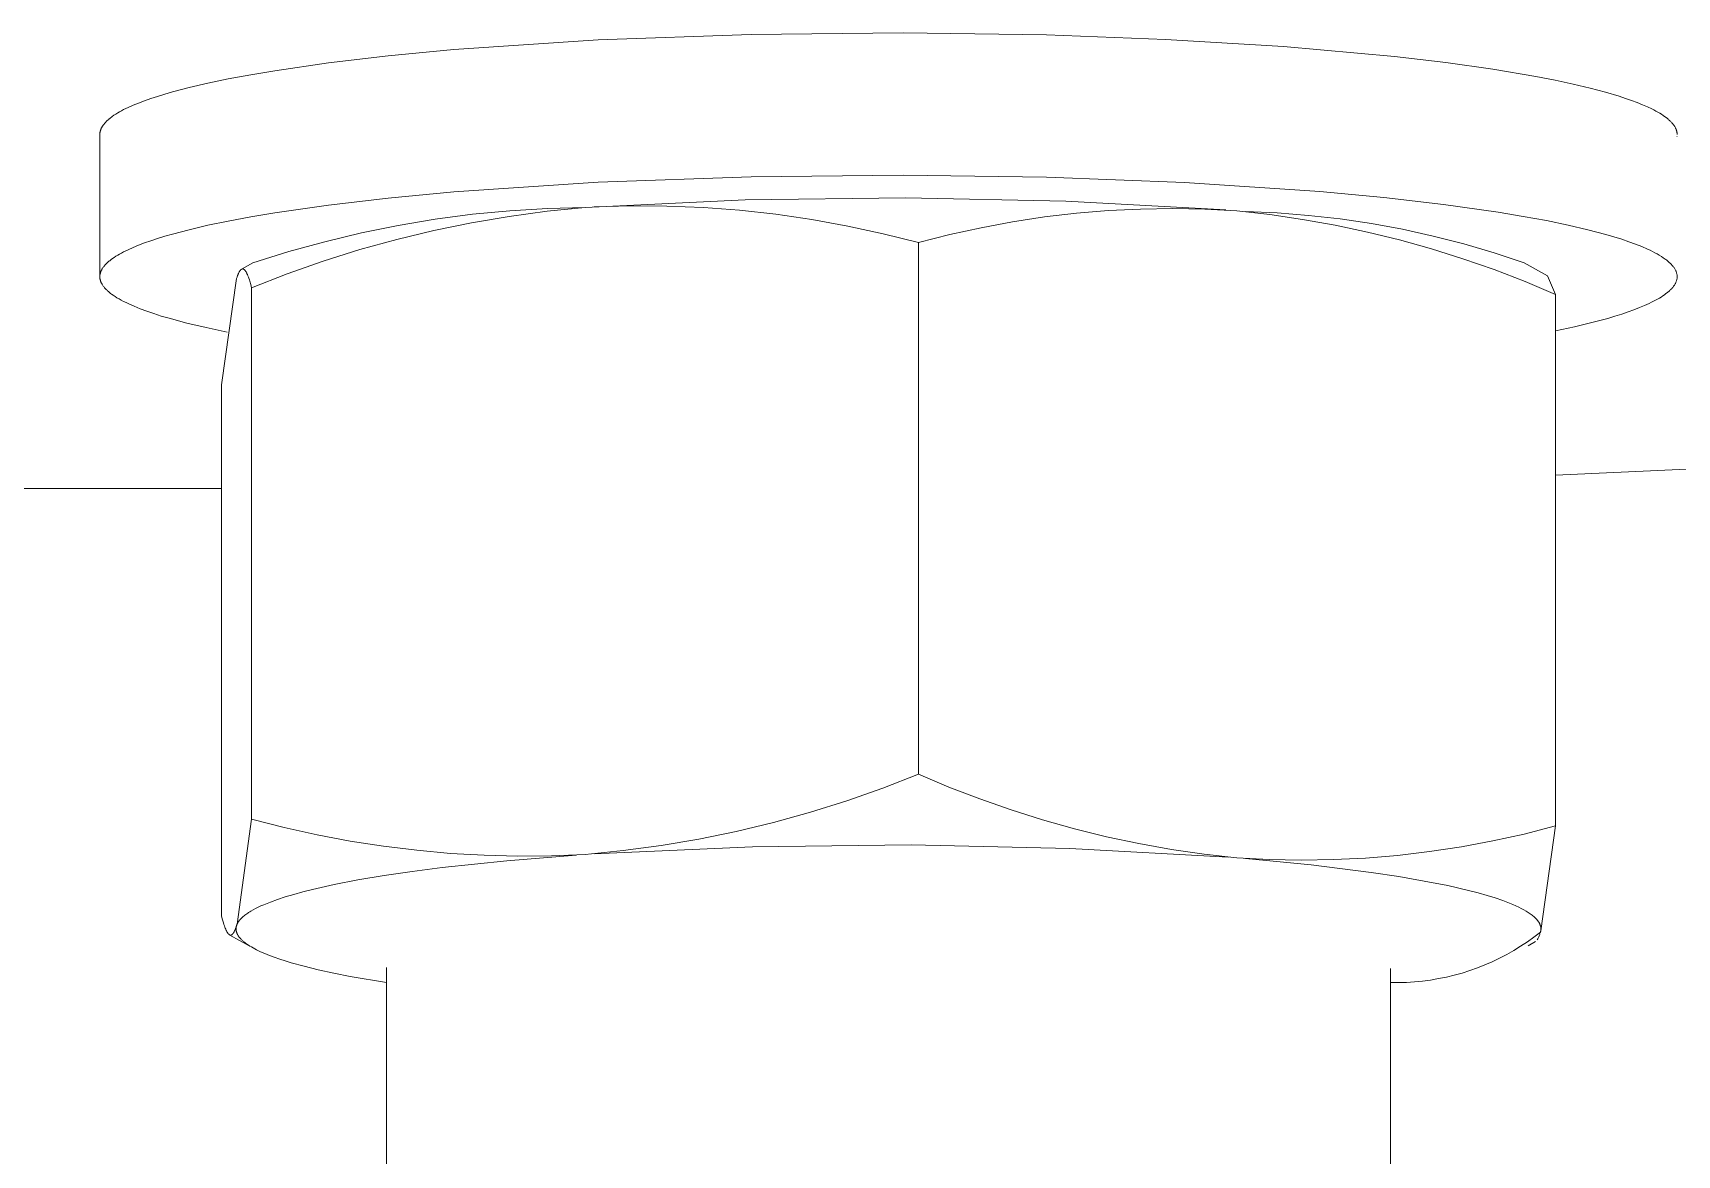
# Model space of a CAD drawing. Header units: millimetres. Extents: x -779 to 3049, y 55 to 2500.
# Drawn here: x -85.52 to -71.76, y 1987.08 to 1996.47 of the extents above; entities that cross this region are included whole.
import ezdxf

# ---------------------------------------------------------------- set-up
doc = ezdxf.new("R2010")
doc.units = ezdxf.units.MM
doc.layers.add('ZANO_R', color=7, linetype='Continuous', lineweight=0)

msp = doc.modelspace()

# ---------------------------------------------------------------- linework, layer by layer
at = {"layer": 'ZANO_R'}
for p, q in [((-81.995, 1996.332), (-80.789, 1996.413)), ((-80.789, 1996.413), (-79.508, 1996.459)), ((-79.508, 1996.459), (-78.234, 1996.472)), ((-78.234, 1996.472), (-77.035, 1996.455)), ((-77.035, 1996.455), (-76.04, 1996.418)), ((-76.04, 1996.418), (-75.053, 1996.358)), ((-83.046, 1996.221), (-82.544, 1996.279)), ((-82.544, 1996.279), (-81.995, 1996.332)), ((-75.053, 1996.358), (-74.123, 1996.274)), ((-74.123, 1996.274), (-73.694, 1996.224)), ((-83.883, 1996.087), (-83.696, 1996.122)), ((-83.696, 1996.122), (-83.494, 1996.156)), ((-83.494, 1996.156), (-83.046, 1996.221)), ((-73.694, 1996.224), (-73.299, 1996.168)), ((-73.299, 1996.168), (-72.941, 1996.108)), ((-72.941, 1996.108), (-72.778, 1996.076)), ((-84.415, 1995.96), (-84.351, 1995.978)), ((-84.351, 1995.978), (-84.211, 1996.015)), ((-84.211, 1996.015), (-84.055, 1996.052)), ((-84.055, 1996.052), (-83.883, 1996.087)), ((-72.778, 1996.076), (-72.627, 1996.044)), ((-72.627, 1996.044), (-72.487, 1996.01)), ((-72.487, 1996.01), (-72.358, 1995.976)), ((-72.358, 1995.976), (-72.242, 1995.942)), ((-84.776, 1995.82), (-84.759, 1995.83)), ((-84.759, 1995.83), (-84.74, 1995.839)), ((-84.74, 1995.839), (-84.721, 1995.848)), ((-84.721, 1995.848), (-84.679, 1995.867)), ((-84.679, 1995.867), (-84.634, 1995.885)), ((-84.634, 1995.885), (-84.585, 1995.904)), ((-84.585, 1995.904), (-84.532, 1995.923)), ((-84.532, 1995.923), (-84.476, 1995.941)), ((-84.476, 1995.941), (-84.415, 1995.96)), ((-72.242, 1995.942), (-72.189, 1995.924)), ((-72.189, 1995.924), (-72.139, 1995.907)), ((-72.139, 1995.907), (-72.092, 1995.889)), ((-72.092, 1995.889), (-72.048, 1995.871)), ((-72.048, 1995.871), (-72.007, 1995.854)), ((-72.007, 1995.854), (-71.97, 1995.836)), ((-71.97, 1995.836), (-71.952, 1995.827)), ((-71.952, 1995.827), (-71.935, 1995.818)), ((-84.94, 1995.685), (-84.938, 1995.688)), ((-84.938, 1995.688), (-84.937, 1995.691)), ((-84.937, 1995.691), (-84.935, 1995.693)), ((-84.935, 1995.693), (-84.931, 1995.699)), ((-84.931, 1995.699), (-84.927, 1995.704)), ((-84.927, 1995.704), (-84.923, 1995.709)), ((-84.923, 1995.709), (-84.919, 1995.715)), ((-84.919, 1995.715), (-84.914, 1995.72)), ((-84.914, 1995.72), (-84.909, 1995.725)), ((-84.909, 1995.725), (-84.904, 1995.731)), ((-84.904, 1995.731), (-84.899, 1995.736)), ((-84.899, 1995.736), (-84.893, 1995.741)), ((-84.893, 1995.741), (-84.887, 1995.746)), ((-84.887, 1995.746), (-84.881, 1995.752)), ((-84.881, 1995.752), (-84.875, 1995.757)), ((-84.875, 1995.757), (-84.868, 1995.762)), ((-84.868, 1995.762), (-84.862, 1995.767)), ((-84.862, 1995.767), (-84.855, 1995.772)), ((-84.855, 1995.772), (-84.84, 1995.783)), ((-84.84, 1995.783), (-84.824, 1995.793)), ((-84.824, 1995.793), (-84.809, 1995.802)), ((-84.809, 1995.802), (-84.793, 1995.811)), ((-84.793, 1995.811), (-84.776, 1995.82)), ((-71.935, 1995.818), (-71.919, 1995.809)), ((-71.919, 1995.809), (-71.904, 1995.8)), ((-71.904, 1995.8), (-71.889, 1995.791)), ((-71.889, 1995.791), (-71.876, 1995.782)), ((-71.876, 1995.782), (-71.863, 1995.773)), ((-71.863, 1995.773), (-71.851, 1995.764)), ((-71.851, 1995.764), (-71.839, 1995.755)), ((-71.839, 1995.755), (-71.834, 1995.751)), ((-71.834, 1995.751), (-71.829, 1995.746)), ((-71.829, 1995.746), (-71.824, 1995.742)), ((-71.824, 1995.742), (-71.819, 1995.737)), ((-71.819, 1995.737), (-71.814, 1995.733)), ((-71.814, 1995.733), (-71.81, 1995.728)), ((-71.81, 1995.728), (-71.805, 1995.724)), ((-71.805, 1995.724), (-71.801, 1995.719)), ((-71.801, 1995.719), (-71.797, 1995.715)), ((-71.797, 1995.715), (-71.794, 1995.71)), ((-71.794, 1995.71), (-71.79, 1995.706)), ((-71.79, 1995.706), (-71.787, 1995.702)), ((-71.787, 1995.702), (-71.784, 1995.697)), ((-71.784, 1995.697), (-71.781, 1995.693)), ((-71.781, 1995.693), (-71.778, 1995.688)), ((-71.778, 1995.688), (-71.775, 1995.684)), ((-84.958, 1995.633), (-84.957, 1995.636)), ((-84.958, 1995.631), (-84.958, 1995.633)), ((-84.958, 1995.628), (-84.958, 1995.631)), ((-84.958, 1995.625), (-84.958, 1995.628)), ((-84.958, 1995.622), (-84.958, 1995.625)), ((-84.958, 1994.448), (-84.958, 1995.622)), ((-84.957, 1995.639), (-84.956, 1995.642)), ((-84.957, 1995.636), (-84.957, 1995.639)), ((-84.956, 1995.644), (-84.955, 1995.647)), ((-84.956, 1995.642), (-84.956, 1995.644)), ((-84.955, 1995.65), (-84.954, 1995.653)), ((-84.955, 1995.647), (-84.955, 1995.65)), ((-84.954, 1995.653), (-84.953, 1995.655)), ((-84.953, 1995.655), (-84.952, 1995.658)), ((-84.952, 1995.658), (-84.951, 1995.661)), ((-84.951, 1995.661), (-84.95, 1995.664)), ((-84.95, 1995.664), (-84.949, 1995.666)), ((-84.949, 1995.666), (-84.948, 1995.669)), ((-84.948, 1995.669), (-84.947, 1995.672)), ((-84.947, 1995.672), (-84.946, 1995.674)), ((-84.946, 1995.674), (-84.944, 1995.677)), ((-84.944, 1995.677), (-84.943, 1995.68)), ((-84.943, 1995.68), (-84.942, 1995.683)), ((-84.942, 1995.683), (-84.94, 1995.685)), ((-71.775, 1995.684), (-71.773, 1995.679)), ((-71.773, 1995.679), (-71.771, 1995.675)), ((-71.771, 1995.675), (-71.769, 1995.671)), ((-71.769, 1995.671), (-71.767, 1995.666)), ((-71.767, 1995.666), (-71.765, 1995.662)), ((-71.765, 1995.662), (-71.764, 1995.657)), ((-71.764, 1995.657), (-71.762, 1995.653)), ((-71.762, 1995.653), (-71.761, 1995.649)), ((-71.761, 1995.649), (-71.76, 1995.644)), ((-71.76, 1995.644), (-71.76, 1995.64)), ((-71.76, 1995.64), (-71.759, 1995.635)), ((-71.759, 1995.606), (-71.76, 1995.605)), ((-71.759, 1995.635), (-71.758, 1995.631)), ((-71.758, 1995.631), (-71.758, 1995.627)), ((-71.758, 1995.627), (-71.758, 1995.622)), ((-79.508, 1995.269), (-78.234, 1995.282)), ((-78.234, 1995.282), (-77.035, 1995.265)), ((-82.544, 1995.089), (-81.995, 1995.142)), ((-81.995, 1995.142), (-80.789, 1995.223)), ((-80.789, 1995.223), (-79.508, 1995.269)), ((-77.035, 1995.265), (-75.881, 1995.22)), ((-75.881, 1995.22), (-74.748, 1995.144)), ((-74.748, 1995.144), (-74.213, 1995.094)), ((-83.494, 1994.966), (-83.046, 1995.031)), ((-83.046, 1995.031), (-82.544, 1995.089)), ((-81.212, 1995.003), (-81.526, 1994.984)), ((-81.216, 1994.98), (-80.897, 1995.011)), ((-80.897, 1995.011), (-81.212, 1995.003)), ((-79.557, 1995.074), (-80.897, 1995.011)), ((-80.821, 1995.016), (-80.517, 1995.025)), ((-80.517, 1995.025), (-80.212, 1995.023)), ((-80.212, 1995.023), (-79.907, 1995.011)), ((-79.907, 1995.011), (-79.604, 1994.988)), ((-78.216, 1995.092), (-79.557, 1995.074)), ((-76.875, 1995.064), (-78.216, 1995.092)), ((-75.535, 1994.991), (-76.875, 1995.064)), ((-76.517, 1994.985), (-76.248, 1994.998)), ((-76.248, 1994.998), (-75.979, 1995.002)), ((-75.979, 1995.002), (-75.71, 1994.997)), ((-75.71, 1994.997), (-75.442, 1994.983)), ((-74.213, 1995.094), (-73.713, 1995.036)), ((-73.713, 1995.036), (-73.256, 1994.971)), ((-84.211, 1994.825), (-84.055, 1994.862)), ((-84.055, 1994.862), (-83.883, 1994.897)), ((-83.883, 1994.897), (-83.696, 1994.932)), ((-83.696, 1994.932), (-83.494, 1994.966)), ((-82.461, 1994.861), (-82.769, 1994.799)), ((-82.151, 1994.913), (-82.461, 1994.861)), ((-82.163, 1994.819), (-81.849, 1994.883)), ((-81.839, 1994.954), (-82.151, 1994.913)), ((-81.849, 1994.883), (-81.533, 1994.937)), ((-81.526, 1994.984), (-81.839, 1994.954)), ((-81.533, 1994.937), (-81.216, 1994.98)), ((-79.604, 1994.988), (-79.301, 1994.954)), ((-79.301, 1994.954), (-78.999, 1994.911)), ((-78.999, 1994.911), (-78.699, 1994.856)), ((-77.583, 1994.842), (-77.319, 1994.891)), ((-77.319, 1994.891), (-77.053, 1994.932)), ((-77.053, 1994.932), (-76.785, 1994.963)), ((-76.785, 1994.963), (-76.517, 1994.985)), ((-75.442, 1994.983), (-75.167, 1994.952)), ((-75.105, 1994.966), (-75.37, 1994.977)), ((-75.167, 1994.952), (-74.893, 1994.912)), ((-74.842, 1994.945), (-75.105, 1994.966)), ((-74.893, 1994.912), (-74.62, 1994.863)), ((-74.579, 1994.916), (-74.842, 1994.945)), ((-74.62, 1994.863), (-74.35, 1994.806)), ((-74.317, 1994.877), (-74.579, 1994.916)), ((-74.057, 1994.829), (-74.317, 1994.877)), ((-73.256, 1994.971), (-73.046, 1994.937)), ((-73.046, 1994.937), (-72.851, 1994.901)), ((-72.851, 1994.901), (-72.67, 1994.863)), ((-72.67, 1994.863), (-72.504, 1994.825)), ((-84.585, 1994.714), (-84.532, 1994.733)), ((-84.532, 1994.733), (-84.476, 1994.751)), ((-84.476, 1994.751), (-84.415, 1994.77)), ((-84.415, 1994.77), (-84.351, 1994.788)), ((-84.351, 1994.788), (-84.211, 1994.825)), ((-83.075, 1994.725), (-83.378, 1994.642)), ((-82.769, 1994.799), (-83.075, 1994.725)), ((-82.782, 1994.659), (-82.474, 1994.744)), ((-82.474, 1994.744), (-82.163, 1994.819)), ((-78.699, 1994.856), (-78.402, 1994.792)), ((-78.402, 1994.792), (-78.106, 1994.717)), ((-78.106, 1994.717), (-77.846, 1994.784)), ((-77.846, 1994.784), (-77.583, 1994.842)), ((-74.35, 1994.806), (-74.081, 1994.74)), ((-74.081, 1994.74), (-73.815, 1994.665)), ((-73.799, 1994.772), (-74.057, 1994.829)), ((-73.543, 1994.706), (-73.799, 1994.772)), ((-72.504, 1994.825), (-72.355, 1994.786)), ((-72.355, 1994.786), (-72.287, 1994.766)), ((-72.287, 1994.766), (-72.222, 1994.745)), ((-72.222, 1994.745), (-72.162, 1994.725)), ((-72.162, 1994.725), (-72.106, 1994.705)), ((-84.852, 1994.584), (-84.838, 1994.594)), ((-84.838, 1994.594), (-84.824, 1994.603)), ((-84.824, 1994.603), (-84.809, 1994.612)), ((-84.809, 1994.612), (-84.793, 1994.621)), ((-84.793, 1994.621), (-84.776, 1994.63)), ((-84.776, 1994.63), (-84.759, 1994.64)), ((-84.759, 1994.64), (-84.74, 1994.649)), ((-84.74, 1994.649), (-84.721, 1994.658)), ((-84.721, 1994.658), (-84.679, 1994.677)), ((-84.679, 1994.677), (-84.634, 1994.695)), ((-84.634, 1994.695), (-84.585, 1994.714)), ((-83.378, 1994.642), (-83.678, 1994.547)), ((-83.088, 1994.562), (-82.782, 1994.659)), ((-78.106, 1994.717), (-78.106, 1990.269)), ((-73.815, 1994.665), (-73.551, 1994.582)), ((-73.289, 1994.631), (-73.543, 1994.706)), ((-73.038, 1994.547), (-73.289, 1994.631)), ((-72.106, 1994.705), (-72.054, 1994.684)), ((-72.054, 1994.684), (-72.007, 1994.663)), ((-72.007, 1994.663), (-71.985, 1994.653)), ((-71.985, 1994.653), (-71.964, 1994.643)), ((-71.964, 1994.643), (-71.944, 1994.632)), ((-71.944, 1994.632), (-71.925, 1994.622)), ((-71.925, 1994.622), (-71.907, 1994.612)), ((-71.907, 1994.612), (-71.89, 1994.601)), ((-71.89, 1994.601), (-71.874, 1994.591)), ((-71.874, 1994.591), (-71.859, 1994.58)), ((-84.957, 1994.45), (-84.956, 1994.452)), ((-84.957, 1994.447), (-84.957, 1994.45)), ((-84.957, 1994.445), (-84.957, 1994.447)), ((-84.956, 1994.455), (-84.955, 1994.457)), ((-84.956, 1994.452), (-84.956, 1994.455)), ((-84.955, 1994.46), (-84.954, 1994.462)), ((-84.955, 1994.457), (-84.955, 1994.46)), ((-84.954, 1994.462), (-84.953, 1994.465)), ((-84.953, 1994.467), (-84.952, 1994.469)), ((-84.953, 1994.465), (-84.953, 1994.467)), ((-84.952, 1994.469), (-84.951, 1994.472)), ((-84.951, 1994.472), (-84.95, 1994.474)), ((-84.95, 1994.474), (-84.949, 1994.477)), ((-84.949, 1994.477), (-84.948, 1994.479)), ((-84.948, 1994.479), (-84.947, 1994.482)), ((-84.947, 1994.482), (-84.946, 1994.484)), ((-84.946, 1994.484), (-84.945, 1994.487)), ((-84.945, 1994.487), (-84.943, 1994.489)), ((-84.943, 1994.489), (-84.941, 1994.494)), ((-84.941, 1994.494), (-84.938, 1994.499)), ((-84.938, 1994.499), (-84.935, 1994.504)), ((-84.935, 1994.504), (-84.932, 1994.509)), ((-84.932, 1994.509), (-84.928, 1994.513)), ((-84.928, 1994.513), (-84.924, 1994.518)), ((-84.924, 1994.518), (-84.92, 1994.523)), ((-84.92, 1994.523), (-84.916, 1994.528)), ((-84.916, 1994.528), (-84.912, 1994.533)), ((-84.912, 1994.533), (-84.908, 1994.537)), ((-84.908, 1994.537), (-84.903, 1994.542)), ((-84.903, 1994.542), (-84.898, 1994.547)), ((-84.898, 1994.547), (-84.893, 1994.552)), ((-84.893, 1994.552), (-84.888, 1994.556)), ((-84.888, 1994.556), (-84.882, 1994.561)), ((-84.882, 1994.561), (-84.876, 1994.566)), ((-84.876, 1994.566), (-84.864, 1994.575)), ((-84.864, 1994.575), (-84.852, 1994.584)), ((-83.806, 1994.441), (-83.802, 1994.451)), ((-83.802, 1994.451), (-83.8, 1994.456)), ((-83.8, 1994.456), (-83.798, 1994.46)), ((-83.798, 1994.46), (-83.796, 1994.464)), ((-83.796, 1994.464), (-83.794, 1994.468)), ((-83.794, 1994.468), (-83.792, 1994.472)), ((-83.792, 1994.472), (-83.79, 1994.475)), ((-83.79, 1994.475), (-83.789, 1994.477)), ((-83.789, 1994.477), (-83.788, 1994.479)), ((-83.788, 1994.479), (-83.787, 1994.48)), ((-83.787, 1994.48), (-83.786, 1994.482)), ((-83.786, 1994.482), (-83.785, 1994.483)), ((-83.785, 1994.483), (-83.784, 1994.484)), ((-83.784, 1994.484), (-83.783, 1994.485)), ((-83.783, 1994.485), (-83.782, 1994.487)), ((-83.782, 1994.487), (-83.781, 1994.488)), ((-83.781, 1994.488), (-83.78, 1994.489)), ((-83.78, 1994.489), (-83.779, 1994.49)), ((-83.779, 1994.49), (-83.778, 1994.491)), ((-83.778, 1994.491), (-83.777, 1994.491)), ((-83.777, 1994.491), (-83.776, 1994.492)), ((-83.777, 1994.491), (-83.777, 1994.491)), ((-83.776, 1994.492), (-83.775, 1994.493)), ((-83.776, 1994.492), (-83.776, 1994.492)), ((-83.775, 1994.493), (-83.775, 1994.493)), ((-83.775, 1994.493), (-83.774, 1994.493)), ((-83.774, 1994.493), (-83.774, 1994.494)), ((-83.774, 1994.494), (-83.773, 1994.494)), ((-83.773, 1994.494), (-83.772, 1994.495)), ((-83.773, 1994.494), (-83.773, 1994.494)), ((-83.772, 1994.495), (-83.772, 1994.495)), ((-83.772, 1994.495), (-83.771, 1994.495)), ((-83.771, 1994.495), (-83.771, 1994.495)), ((-83.771, 1994.495), (-83.77, 1994.495)), ((-83.77, 1994.495), (-83.77, 1994.496)), ((-83.77, 1994.496), (-83.769, 1994.496)), ((-83.769, 1994.496), (-83.769, 1994.496)), ((-83.769, 1994.496), (-83.768, 1994.496)), ((-83.768, 1994.496), (-83.768, 1994.496)), ((-83.768, 1994.496), (-83.767, 1994.496)), ((-83.767, 1994.496), (-83.767, 1994.497)), ((-83.767, 1994.497), (-83.766, 1994.497)), ((-83.766, 1994.498), (-83.678, 1994.547)), ((-83.766, 1994.497), (-83.766, 1994.497)), ((-83.766, 1994.497), (-83.765, 1994.497)), ((-83.765, 1994.497), (-83.765, 1994.497)), ((-83.765, 1994.497), (-83.764, 1994.497)), ((-83.764, 1994.497), (-83.764, 1994.497)), ((-83.764, 1994.497), (-83.763, 1994.497)), ((-83.763, 1994.497), (-83.763, 1994.497)), ((-83.763, 1994.497), (-83.762, 1994.497)), ((-83.762, 1994.497), (-83.762, 1994.497)), ((-83.762, 1994.497), (-83.761, 1994.497)), ((-83.761, 1994.497), (-83.761, 1994.497)), ((-83.761, 1994.497), (-83.76, 1994.497)), ((-83.76, 1994.497), (-83.76, 1994.497)), ((-83.76, 1994.497), (-83.759, 1994.496)), ((-83.759, 1994.496), (-83.759, 1994.496)), ((-83.759, 1994.496), (-83.758, 1994.496)), ((-83.758, 1994.496), (-83.758, 1994.496)), ((-83.758, 1994.496), (-83.758, 1994.496)), ((-83.758, 1994.496), (-83.757, 1994.496)), ((-83.757, 1994.496), (-83.757, 1994.495)), ((-83.757, 1994.495), (-83.756, 1994.495)), ((-83.756, 1994.495), (-83.756, 1994.495)), ((-83.756, 1994.495), (-83.755, 1994.495)), ((-83.755, 1994.495), (-83.755, 1994.495)), ((-83.755, 1994.495), (-83.754, 1994.494)), ((-83.754, 1994.494), (-83.754, 1994.494)), ((-83.754, 1994.494), (-83.753, 1994.494)), ((-83.753, 1994.494), (-83.753, 1994.493)), ((-83.753, 1994.493), (-83.752, 1994.493)), ((-83.752, 1994.493), (-83.752, 1994.493)), ((-83.752, 1994.493), (-83.751, 1994.492)), ((-83.751, 1994.492), (-83.751, 1994.492)), ((-83.751, 1994.492), (-83.75, 1994.492)), ((-83.75, 1994.492), (-83.749, 1994.491)), ((-83.749, 1994.491), (-83.748, 1994.49)), ((-83.748, 1994.49), (-83.747, 1994.489)), ((-83.747, 1994.489), (-83.746, 1994.488)), ((-83.746, 1994.488), (-83.745, 1994.487)), ((-83.745, 1994.487), (-83.744, 1994.486)), ((-83.744, 1994.486), (-83.743, 1994.485)), ((-83.743, 1994.485), (-83.742, 1994.484)), ((-83.742, 1994.484), (-83.741, 1994.482)), ((-83.741, 1994.482), (-83.74, 1994.481)), ((-83.74, 1994.481), (-83.739, 1994.48)), ((-83.739, 1994.48), (-83.738, 1994.478)), ((-83.738, 1994.478), (-83.736, 1994.475)), ((-83.736, 1994.475), (-83.734, 1994.472)), ((-83.734, 1994.472), (-83.733, 1994.469)), ((-83.733, 1994.469), (-83.731, 1994.465)), ((-83.731, 1994.465), (-83.729, 1994.461)), ((-83.729, 1994.461), (-83.727, 1994.457)), ((-83.727, 1994.457), (-83.723, 1994.449)), ((-83.723, 1994.449), (-83.719, 1994.439)), ((-83.688, 1994.339), (-83.39, 1994.456)), ((-83.39, 1994.456), (-83.088, 1994.562)), ((-73.551, 1994.582), (-73.29, 1994.491)), ((-73.29, 1994.491), (-73.031, 1994.391)), ((-73.038, 1994.547), (-72.843, 1994.438)), ((-71.859, 1994.58), (-71.852, 1994.575)), ((-71.852, 1994.575), (-71.845, 1994.57)), ((-71.845, 1994.57), (-71.839, 1994.565)), ((-71.839, 1994.565), (-71.833, 1994.56)), ((-71.833, 1994.56), (-71.827, 1994.554)), ((-71.827, 1994.554), (-71.821, 1994.549)), ((-71.821, 1994.549), (-71.815, 1994.544)), ((-71.815, 1994.544), (-71.81, 1994.539)), ((-71.81, 1994.539), (-71.805, 1994.534)), ((-71.805, 1994.534), (-71.801, 1994.529)), ((-71.801, 1994.529), (-71.796, 1994.523)), ((-71.796, 1994.523), (-71.792, 1994.518)), ((-71.792, 1994.518), (-71.788, 1994.513)), ((-71.788, 1994.513), (-71.784, 1994.508)), ((-71.784, 1994.508), (-71.781, 1994.503)), ((-71.781, 1994.503), (-71.778, 1994.498)), ((-71.778, 1994.498), (-71.775, 1994.492)), ((-71.775, 1994.492), (-71.772, 1994.487)), ((-71.772, 1994.487), (-71.77, 1994.482)), ((-71.77, 1994.482), (-71.767, 1994.477)), ((-71.767, 1994.477), (-71.765, 1994.472)), ((-71.765, 1994.472), (-71.764, 1994.467)), ((-71.764, 1994.467), (-71.762, 1994.462)), ((-71.762, 1994.462), (-71.761, 1994.457)), ((-71.761, 1994.457), (-71.76, 1994.452)), ((-71.76, 1994.452), (-71.759, 1994.447)), ((-84.958, 1994.442), (-84.957, 1994.445)), ((-84.958, 1994.44), (-84.958, 1994.442)), ((-84.958, 1994.437), (-84.958, 1994.44)), ((-84.958, 1994.435), (-84.958, 1994.437)), ((-84.958, 1994.432), (-84.958, 1994.435)), ((-84.958, 1994.43), (-84.958, 1994.432)), ((-84.958, 1994.427), (-84.958, 1994.43)), ((-84.958, 1994.425), (-84.958, 1994.427)), ((-84.958, 1994.422), (-84.958, 1994.425)), ((-84.957, 1994.42), (-84.958, 1994.422)), ((-84.957, 1994.417), (-84.957, 1994.42)), ((-84.957, 1994.415), (-84.957, 1994.417)), ((-84.956, 1994.412), (-84.957, 1994.415)), ((-84.956, 1994.41), (-84.956, 1994.412)), ((-84.955, 1994.407), (-84.956, 1994.41)), ((-84.955, 1994.405), (-84.955, 1994.407)), ((-84.954, 1994.402), (-84.955, 1994.405)), ((-84.953, 1994.4), (-84.954, 1994.402)), ((-84.952, 1994.397), (-84.953, 1994.4)), ((-84.952, 1994.394), (-84.952, 1994.397)), ((-84.951, 1994.392), (-84.952, 1994.394)), ((-84.95, 1994.389), (-84.951, 1994.392)), ((-84.949, 1994.387), (-84.95, 1994.389)), ((-84.948, 1994.384), (-84.949, 1994.387)), ((-84.946, 1994.382), (-84.948, 1994.384)), ((-84.945, 1994.379), (-84.946, 1994.382)), ((-84.944, 1994.377), (-84.945, 1994.379)), ((-84.943, 1994.374), (-84.944, 1994.377)), ((-84.941, 1994.372), (-84.943, 1994.374)), ((-84.94, 1994.369), (-84.941, 1994.372)), ((-84.937, 1994.364), (-84.94, 1994.369)), ((-84.933, 1994.359), (-84.937, 1994.364)), ((-84.93, 1994.354), (-84.933, 1994.359)), ((-84.926, 1994.349), (-84.93, 1994.354)), ((-84.922, 1994.344), (-84.926, 1994.349)), ((-84.918, 1994.338), (-84.922, 1994.344)), ((-84.913, 1994.333), (-84.918, 1994.338)), ((-84.908, 1994.328), (-84.913, 1994.333)), ((-84.903, 1994.323), (-84.908, 1994.328)), ((-84.898, 1994.318), (-84.903, 1994.323)), ((-84.893, 1994.313), (-84.898, 1994.318)), ((-84.887, 1994.308), (-84.893, 1994.313)), ((-83.94, 1993.528), (-83.814, 1994.417)), ((-83.814, 1994.417), (-83.81, 1994.429)), ((-83.81, 1994.429), (-83.806, 1994.441)), ((-83.719, 1994.439), (-83.715, 1994.429)), ((-83.715, 1994.429), (-83.711, 1994.419)), ((-83.711, 1994.419), (-83.707, 1994.407)), ((-83.707, 1994.407), (-83.703, 1994.395)), ((-83.703, 1994.395), (-83.696, 1994.368)), ((-83.696, 1994.368), (-83.688, 1994.339)), ((-83.688, 1989.892), (-83.688, 1994.339)), ((-73.031, 1994.391), (-72.777, 1994.283)), ((-72.777, 1994.283), (-72.843, 1994.438)), ((-71.823, 1994.313), (-71.828, 1994.309)), ((-71.818, 1994.318), (-71.823, 1994.313)), ((-71.813, 1994.323), (-71.818, 1994.318)), ((-71.808, 1994.328), (-71.813, 1994.323)), ((-71.804, 1994.333), (-71.808, 1994.328)), ((-71.799, 1994.337), (-71.804, 1994.333)), ((-71.795, 1994.342), (-71.799, 1994.337)), ((-71.791, 1994.347), (-71.795, 1994.342)), ((-71.788, 1994.352), (-71.791, 1994.347)), ((-71.784, 1994.357), (-71.788, 1994.352)), ((-71.781, 1994.362), (-71.784, 1994.357)), ((-71.778, 1994.367), (-71.781, 1994.362)), ((-71.775, 1994.372), (-71.778, 1994.367)), ((-71.772, 1994.376), (-71.775, 1994.372)), ((-71.77, 1994.381), (-71.772, 1994.376)), ((-71.768, 1994.386), (-71.77, 1994.381)), ((-71.766, 1994.391), (-71.768, 1994.386)), ((-71.764, 1994.396), (-71.766, 1994.391)), ((-71.763, 1994.401), (-71.764, 1994.396)), ((-71.761, 1994.406), (-71.763, 1994.401)), ((-71.76, 1994.411), (-71.761, 1994.406)), ((-71.759, 1994.416), (-71.76, 1994.411)), ((-71.759, 1994.447), (-71.759, 1994.441)), ((-71.759, 1994.441), (-71.758, 1994.436)), ((-71.758, 1994.426), (-71.759, 1994.421)), ((-71.759, 1994.421), (-71.759, 1994.416)), ((-71.758, 1994.436), (-71.758, 1994.431)), ((-71.758, 1994.431), (-71.758, 1994.426)), ((-84.881, 1994.303), (-84.887, 1994.308)), ((-84.874, 1994.297), (-84.881, 1994.303)), ((-84.868, 1994.292), (-84.874, 1994.297)), ((-84.861, 1994.287), (-84.868, 1994.292)), ((-84.847, 1994.277), (-84.861, 1994.287)), ((-84.831, 1994.266), (-84.847, 1994.277)), ((-84.815, 1994.256), (-84.831, 1994.266)), ((-84.797, 1994.246), (-84.815, 1994.256)), ((-84.779, 1994.236), (-84.797, 1994.246)), ((-84.759, 1994.225), (-84.779, 1994.236)), ((-84.739, 1994.215), (-84.759, 1994.225)), ((-84.717, 1994.205), (-84.739, 1994.215)), ((-84.671, 1994.184), (-84.717, 1994.205)), ((-84.621, 1994.164), (-84.671, 1994.184)), ((-72.777, 1989.836), (-72.777, 1994.283)), ((-72.073, 1994.173), (-72.119, 1994.155)), ((-72.03, 1994.191), (-72.073, 1994.173)), ((-71.991, 1994.209), (-72.03, 1994.191)), ((-71.972, 1994.218), (-71.991, 1994.209)), ((-71.955, 1994.226), (-71.972, 1994.218)), ((-71.938, 1994.235), (-71.955, 1994.226)), ((-71.922, 1994.244), (-71.938, 1994.235)), ((-71.906, 1994.253), (-71.922, 1994.244)), ((-71.892, 1994.262), (-71.906, 1994.253)), ((-71.878, 1994.271), (-71.892, 1994.262)), ((-71.864, 1994.28), (-71.878, 1994.271)), ((-71.852, 1994.29), (-71.864, 1994.28)), ((-71.84, 1994.299), (-71.852, 1994.29)), ((-71.834, 1994.304), (-71.84, 1994.299)), ((-71.828, 1994.309), (-71.834, 1994.304)), ((-84.566, 1994.144), (-84.621, 1994.164)), ((-84.507, 1994.123), (-84.566, 1994.144)), ((-84.444, 1994.103), (-84.507, 1994.123)), ((-84.377, 1994.084), (-84.444, 1994.103)), ((-84.231, 1994.044), (-84.377, 1994.084)), ((-84.069, 1994.006), (-84.231, 1994.044)), ((-72.471, 1994.048), (-72.616, 1994.013)), ((-72.339, 1994.083), (-72.471, 1994.048)), ((-72.279, 1994.101), (-72.339, 1994.083)), ((-72.222, 1994.119), (-72.279, 1994.101)), ((-72.169, 1994.137), (-72.222, 1994.119)), ((-72.119, 1994.155), (-72.169, 1994.137)), ((-83.892, 1993.969), (-84.069, 1994.006)), ((-72.616, 1994.013), (-72.777, 1993.979)), ((-83.94, 1989.08), (-83.94, 1993.528)), ((-71.616, 1992.825), (-72.777, 1992.771)), ((-83.94, 1992.659), (-98.358, 1992.659)), ((-78.106, 1990.269), (-78.405, 1990.152)), ((-78.106, 1990.269), (-77.852, 1990.161)), ((-78.707, 1990.046), (-79.012, 1989.95)), ((-78.405, 1990.152), (-78.707, 1990.046)), ((-77.852, 1990.161), (-77.594, 1990.062)), ((-77.594, 1990.062), (-77.332, 1989.97)), ((-79.012, 1989.95), (-79.32, 1989.864)), ((-77.332, 1989.97), (-77.068, 1989.887)), ((-83.688, 1989.892), (-83.81, 1989.014)), ((-83.415, 1989.822), (-83.688, 1989.892)), ((-83.14, 1989.761), (-83.415, 1989.822)), ((-79.632, 1989.789), (-79.945, 1989.725)), ((-79.32, 1989.864), (-79.632, 1989.789)), ((-77.068, 1989.887), (-76.802, 1989.812)), ((-76.802, 1989.812), (-76.533, 1989.746)), ((-73.3, 1989.71), (-73.037, 1989.768)), ((-73.037, 1989.768), (-72.777, 1989.836)), ((-72.899, 1988.957), (-72.777, 1989.836)), ((-82.863, 1989.709), (-83.14, 1989.761)), ((-82.584, 1989.666), (-82.863, 1989.709)), ((-82.304, 1989.632), (-82.584, 1989.666)), ((-82.024, 1989.606), (-82.304, 1989.632)), ((-79.495, 1989.662), (-80.821, 1989.602)), ((-80.261, 1989.671), (-80.579, 1989.629)), ((-79.945, 1989.725), (-80.261, 1989.671)), ((-78.167, 1989.677), (-79.495, 1989.662)), ((-76.84, 1989.648), (-78.167, 1989.677)), ((-75.514, 1989.575), (-76.84, 1989.648)), ((-76.533, 1989.746), (-76.263, 1989.689)), ((-76.263, 1989.689), (-75.99, 1989.64)), ((-75.99, 1989.64), (-75.716, 1989.6)), ((-73.831, 1989.621), (-73.564, 1989.661)), ((-73.564, 1989.661), (-73.3, 1989.71)), ((-81.552, 1989.545), (-82.093, 1989.487)), ((-81.742, 1989.59), (-82.024, 1989.606)), ((-81.461, 1989.583), (-81.742, 1989.59)), ((-80.973, 1989.592), (-81.552, 1989.545)), ((-81.179, 1989.586), (-81.461, 1989.583)), ((-80.897, 1989.597), (-81.179, 1989.586)), ((-80.579, 1989.629), (-80.897, 1989.597)), ((-75.716, 1989.6), (-75.442, 1989.569)), ((-75.442, 1989.569), (-75.173, 1989.555)), ((-74.822, 1989.51), (-75.37, 1989.563)), ((-75.173, 1989.555), (-74.904, 1989.55)), ((-74.904, 1989.55), (-74.635, 1989.554)), ((-74.318, 1989.447), (-74.822, 1989.51)), ((-74.635, 1989.554), (-74.366, 1989.567)), ((-74.366, 1989.567), (-74.098, 1989.589)), ((-74.098, 1989.589), (-73.831, 1989.621)), ((-82.798, 1989.384), (-82.998, 1989.345)), ((-82.58, 1989.42), (-82.798, 1989.384)), ((-82.344, 1989.455), (-82.58, 1989.42)), ((-82.093, 1989.487), (-82.344, 1989.455)), ((-74.087, 1989.412), (-74.318, 1989.447)), ((-73.874, 1989.375), (-74.087, 1989.412)), ((-73.678, 1989.337), (-73.874, 1989.375)), ((-83.472, 1989.221), (-83.531, 1989.199)), ((-83.407, 1989.242), (-83.472, 1989.221)), ((-83.336, 1989.263), (-83.407, 1989.242)), ((-83.259, 1989.284), (-83.336, 1989.263)), ((-83.178, 1989.305), (-83.259, 1989.284)), ((-82.998, 1989.345), (-83.178, 1989.305)), ((-73.503, 1989.296), (-73.678, 1989.337)), ((-73.424, 1989.275), (-73.503, 1989.296)), ((-73.349, 1989.254), (-73.424, 1989.275)), ((-73.281, 1989.233), (-73.349, 1989.254)), ((-73.217, 1989.211), (-73.281, 1989.233)), ((-83.932, 1989.051), (-83.94, 1989.08)), ((-83.751, 1989.084), (-83.758, 1989.079)), ((-83.744, 1989.09), (-83.751, 1989.084)), ((-83.737, 1989.095), (-83.744, 1989.09)), ((-83.729, 1989.101), (-83.737, 1989.095)), ((-83.721, 1989.106), (-83.729, 1989.101)), ((-83.713, 1989.112), (-83.721, 1989.106)), ((-83.704, 1989.117), (-83.713, 1989.112)), ((-83.695, 1989.123), (-83.704, 1989.117)), ((-83.676, 1989.134), (-83.695, 1989.123)), ((-83.656, 1989.145), (-83.676, 1989.134)), ((-83.634, 1989.156), (-83.656, 1989.145)), ((-83.61, 1989.167), (-83.634, 1989.156)), ((-83.585, 1989.177), (-83.61, 1989.167)), ((-83.559, 1989.188), (-83.585, 1989.177)), ((-83.531, 1989.199), (-83.559, 1989.188)), ((-73.188, 1989.2), (-73.217, 1989.211)), ((-73.16, 1989.189), (-73.188, 1989.2)), ((-73.133, 1989.178), (-73.16, 1989.189)), ((-73.108, 1989.167), (-73.133, 1989.178)), ((-73.084, 1989.156), (-73.108, 1989.167)), ((-73.062, 1989.145), (-73.084, 1989.156)), ((-73.041, 1989.134), (-73.062, 1989.145)), ((-73.022, 1989.123), (-73.041, 1989.134)), ((-73.013, 1989.118), (-73.022, 1989.123)), ((-73.004, 1989.112), (-73.013, 1989.118)), ((-72.995, 1989.106), (-73.004, 1989.112)), ((-72.987, 1989.101), (-72.995, 1989.106)), ((-72.979, 1989.095), (-72.987, 1989.101)), ((-72.972, 1989.09), (-72.979, 1989.095)), ((-72.965, 1989.084), (-72.972, 1989.09)), ((-72.958, 1989.079), (-72.965, 1989.084)), ((-83.924, 1989.025), (-83.932, 1989.051)), ((-83.92, 1989.012), (-83.924, 1989.025)), ((-83.916, 1989.001), (-83.92, 1989.012)), ((-83.913, 1988.99), (-83.916, 1989.001)), ((-83.909, 1988.98), (-83.913, 1988.99)), ((-83.905, 1988.971), (-83.909, 1988.98)), ((-83.901, 1988.962), (-83.905, 1988.971)), ((-83.899, 1988.958), (-83.901, 1988.962)), ((-83.897, 1988.954), (-83.899, 1988.958)), ((-83.895, 1988.951), (-83.897, 1988.954)), ((-83.893, 1988.947), (-83.895, 1988.951)), ((-83.891, 1988.944), (-83.893, 1988.947)), ((-83.889, 1988.941), (-83.891, 1988.944)), ((-83.837, 1988.945), (-83.839, 1988.942)), ((-83.836, 1988.948), (-83.837, 1988.945)), ((-83.834, 1988.951), (-83.836, 1988.948)), ((-83.832, 1988.954), (-83.834, 1988.951)), ((-83.831, 1988.957), (-83.832, 1988.954)), ((-83.829, 1988.961), (-83.831, 1988.957)), ((-83.826, 1988.969), (-83.829, 1988.961)), ((-83.822, 1988.978), (-83.826, 1988.969)), ((-83.819, 1988.987), (-83.822, 1988.978)), ((-83.817, 1988.985), (-83.818, 1988.983)), ((-83.818, 1988.983), (-83.818, 1988.981)), ((-83.818, 1988.981), (-83.818, 1988.979)), ((-83.818, 1988.979), (-83.818, 1988.977)), ((-83.818, 1988.977), (-83.818, 1988.976)), ((-83.818, 1988.976), (-83.818, 1988.974)), ((-83.818, 1988.974), (-83.818, 1988.972)), ((-83.818, 1988.972), (-83.818, 1988.97)), ((-83.818, 1988.97), (-83.818, 1988.968)), ((-83.818, 1988.968), (-83.818, 1988.966)), ((-83.818, 1988.966), (-83.818, 1988.964)), ((-83.818, 1988.964), (-83.817, 1988.962)), ((-83.816, 1988.993), (-83.817, 1988.991)), ((-83.817, 1988.991), (-83.817, 1988.989)), ((-83.817, 1988.989), (-83.817, 1988.987)), ((-83.817, 1988.987), (-83.817, 1988.985)), ((-83.817, 1988.962), (-83.817, 1988.96)), ((-83.817, 1988.96), (-83.817, 1988.958)), ((-83.817, 1988.958), (-83.816, 1988.956)), ((-83.815, 1988.997), (-83.816, 1988.995)), ((-83.816, 1988.995), (-83.816, 1988.993)), ((-83.816, 1988.956), (-83.816, 1988.954)), ((-83.816, 1988.954), (-83.815, 1988.952)), ((-83.814, 1989.001), (-83.815, 1988.999)), ((-83.815, 1988.999), (-83.815, 1988.997)), ((-83.815, 1988.952), (-83.815, 1988.95)), ((-83.815, 1988.95), (-83.814, 1988.948)), ((-83.813, 1989.005), (-83.814, 1989.002)), ((-83.814, 1989.002), (-83.814, 1989.001)), ((-83.814, 1988.948), (-83.814, 1988.946)), ((-83.814, 1988.946), (-83.813, 1988.944)), ((-83.812, 1989.008), (-83.813, 1989.005)), ((-83.813, 1988.944), (-83.813, 1988.943)), ((-83.811, 1989.011), (-83.812, 1989.008)), ((-83.81, 1989.013), (-83.811, 1989.011)), ((-83.809, 1989.016), (-83.81, 1989.013)), ((-83.807, 1989.019), (-83.809, 1989.016)), ((-83.806, 1989.021), (-83.807, 1989.019)), ((-83.804, 1989.024), (-83.806, 1989.021)), ((-83.803, 1989.027), (-83.804, 1989.024)), ((-83.801, 1989.03), (-83.803, 1989.027)), ((-83.8, 1989.032), (-83.801, 1989.03)), ((-83.798, 1989.035), (-83.8, 1989.032)), ((-83.796, 1989.038), (-83.798, 1989.035)), ((-83.794, 1989.04), (-83.796, 1989.038)), ((-83.792, 1989.043), (-83.794, 1989.04)), ((-83.79, 1989.046), (-83.792, 1989.043)), ((-83.788, 1989.049), (-83.79, 1989.046)), ((-83.785, 1989.051), (-83.788, 1989.049)), ((-83.78, 1989.057), (-83.785, 1989.051)), ((-83.775, 1989.062), (-83.78, 1989.057)), ((-83.77, 1989.068), (-83.775, 1989.062)), ((-83.764, 1989.073), (-83.77, 1989.068)), ((-83.758, 1989.079), (-83.764, 1989.073)), ((-72.952, 1989.073), (-72.958, 1989.079)), ((-72.956, 1988.905), (-72.902, 1988.946)), ((-72.946, 1989.067), (-72.952, 1989.073)), ((-72.941, 1989.062), (-72.946, 1989.067)), ((-72.935, 1989.056), (-72.941, 1989.062)), ((-72.933, 1989.054), (-72.935, 1989.056)), ((-72.93, 1989.051), (-72.933, 1989.054)), ((-72.928, 1989.048), (-72.93, 1989.051)), ((-72.926, 1989.045), (-72.928, 1989.048)), ((-72.924, 1989.042), (-72.926, 1989.045)), ((-72.922, 1989.04), (-72.924, 1989.042)), ((-72.92, 1989.037), (-72.922, 1989.04)), ((-72.918, 1989.034), (-72.92, 1989.037)), ((-72.916, 1989.031), (-72.918, 1989.034)), ((-72.914, 1989.029), (-72.916, 1989.031)), ((-72.913, 1989.026), (-72.914, 1989.029)), ((-72.911, 1989.023), (-72.913, 1989.026)), ((-72.91, 1989.02), (-72.911, 1989.023)), ((-72.908, 1989.017), (-72.91, 1989.02)), ((-72.907, 1989.015), (-72.908, 1989.017)), ((-72.906, 1989.012), (-72.907, 1989.015)), ((-72.905, 1989.009), (-72.906, 1989.012)), ((-72.904, 1989.006), (-72.905, 1989.009)), ((-72.903, 1989.004), (-72.904, 1989.006)), ((-72.902, 1989.001), (-72.903, 1989.004)), ((-72.901, 1988.998), (-72.902, 1989.001)), ((-72.902, 1988.949), (-72.901, 1988.952)), ((-72.902, 1988.946), (-72.902, 1988.949)), ((-72.901, 1988.995), (-72.901, 1988.998)), ((-72.9, 1988.993), (-72.901, 1988.995)), ((-72.901, 1988.952), (-72.9, 1988.954)), ((-72.899, 1988.99), (-72.9, 1988.993)), ((-72.9, 1988.957), (-72.899, 1988.96)), ((-72.9, 1988.954), (-72.9, 1988.957)), ((-72.899, 1988.987), (-72.899, 1988.99)), ((-72.899, 1988.984), (-72.899, 1988.987)), ((-72.898, 1988.982), (-72.899, 1988.984)), ((-72.899, 1988.965), (-72.898, 1988.968)), ((-72.899, 1988.963), (-72.899, 1988.965)), ((-72.899, 1988.96), (-72.899, 1988.963)), ((-72.898, 1988.979), (-72.898, 1988.982)), ((-72.898, 1988.976), (-72.898, 1988.979)), ((-72.898, 1988.973), (-72.898, 1988.976)), ((-72.898, 1988.971), (-72.898, 1988.973)), ((-72.898, 1988.968), (-72.898, 1988.971)), ((-83.888, 1988.94), (-83.889, 1988.941)), ((-83.887, 1988.938), (-83.888, 1988.94)), ((-83.886, 1988.937), (-83.887, 1988.938)), ((-83.885, 1988.936), (-83.886, 1988.937)), ((-83.884, 1988.935), (-83.885, 1988.936)), ((-83.883, 1988.933), (-83.884, 1988.935)), ((-83.882, 1988.932), (-83.883, 1988.933)), ((-83.881, 1988.931), (-83.882, 1988.932)), ((-83.88, 1988.93), (-83.881, 1988.931)), ((-83.879, 1988.929), (-83.88, 1988.93)), ((-83.878, 1988.929), (-83.879, 1988.929)), ((-83.877, 1988.928), (-83.878, 1988.929)), ((-83.877, 1988.927), (-83.877, 1988.928)), ((-83.876, 1988.927), (-83.877, 1988.927)), ((-83.875, 1988.926), (-83.876, 1988.927)), ((-83.876, 1988.927), (-83.876, 1988.927)), ((-83.874, 1988.926), (-83.875, 1988.926)), ((-83.875, 1988.926), (-83.875, 1988.926)), ((-83.874, 1988.925), (-83.874, 1988.926)), ((-83.873, 1988.925), (-83.874, 1988.925)), ((-83.874, 1988.925), (-83.874, 1988.925)), ((-83.872, 1988.924), (-83.873, 1988.925)), ((-83.873, 1988.925), (-83.873, 1988.925)), ((-83.871, 1988.924), (-83.872, 1988.924)), ((-83.872, 1988.924), (-83.872, 1988.924)), ((-83.87, 1988.924), (-83.871, 1988.924)), ((-83.871, 1988.924), (-83.871, 1988.924)), ((-83.87, 1988.923), (-83.87, 1988.924)), ((-83.869, 1988.923), (-83.87, 1988.923)), ((-83.709, 1988.833), (-83.87, 1988.923)), ((-83.868, 1988.923), (-83.869, 1988.923)), ((-83.869, 1988.923), (-83.869, 1988.923)), ((-83.867, 1988.923), (-83.868, 1988.923)), ((-83.868, 1988.923), (-83.868, 1988.923)), ((-83.866, 1988.923), (-83.867, 1988.923)), ((-83.867, 1988.923), (-83.867, 1988.923)), ((-83.865, 1988.922), (-83.866, 1988.923)), ((-83.866, 1988.923), (-83.866, 1988.923)), ((-83.864, 1988.922), (-83.865, 1988.922)), ((-83.865, 1988.922), (-83.865, 1988.922)), ((-83.863, 1988.922), (-83.864, 1988.922)), ((-83.864, 1988.922), (-83.864, 1988.922)), ((-83.862, 1988.923), (-83.863, 1988.922)), ((-83.863, 1988.922), (-83.863, 1988.922)), ((-83.861, 1988.923), (-83.862, 1988.923)), ((-83.862, 1988.923), (-83.862, 1988.923)), ((-83.86, 1988.923), (-83.861, 1988.923)), ((-83.861, 1988.923), (-83.861, 1988.923)), ((-83.859, 1988.923), (-83.86, 1988.923)), ((-83.86, 1988.923), (-83.86, 1988.923)), ((-83.858, 1988.923), (-83.859, 1988.923)), ((-83.859, 1988.923), (-83.859, 1988.923)), ((-83.857, 1988.924), (-83.858, 1988.924)), ((-83.858, 1988.924), (-83.858, 1988.923)), ((-83.856, 1988.924), (-83.857, 1988.924)), ((-83.857, 1988.924), (-83.857, 1988.924)), ((-83.855, 1988.925), (-83.856, 1988.925)), ((-83.856, 1988.925), (-83.856, 1988.924)), ((-83.854, 1988.925), (-83.855, 1988.925)), ((-83.855, 1988.925), (-83.855, 1988.925)), ((-83.853, 1988.926), (-83.854, 1988.926)), ((-83.854, 1988.926), (-83.854, 1988.925)), ((-83.852, 1988.927), (-83.853, 1988.926)), ((-83.853, 1988.926), (-83.853, 1988.926)), ((-83.851, 1988.927), (-83.852, 1988.927)), ((-83.852, 1988.927), (-83.852, 1988.927)), ((-83.85, 1988.928), (-83.851, 1988.928)), ((-83.851, 1988.928), (-83.851, 1988.927)), ((-83.849, 1988.93), (-83.85, 1988.929)), ((-83.85, 1988.929), (-83.85, 1988.928)), ((-83.848, 1988.931), (-83.849, 1988.93)), ((-83.847, 1988.932), (-83.848, 1988.931)), ((-83.846, 1988.933), (-83.847, 1988.932)), ((-83.845, 1988.934), (-83.846, 1988.933)), ((-83.844, 1988.935), (-83.845, 1988.934)), ((-83.843, 1988.936), (-83.844, 1988.935)), ((-83.842, 1988.937), (-83.843, 1988.936)), ((-83.841, 1988.939), (-83.842, 1988.938)), ((-83.842, 1988.938), (-83.842, 1988.937)), ((-83.839, 1988.942), (-83.841, 1988.939)), ((-83.813, 1988.943), (-83.812, 1988.941)), ((-83.812, 1988.941), (-83.811, 1988.939)), ((-83.811, 1988.939), (-83.81, 1988.937)), ((-83.81, 1988.937), (-83.809, 1988.935)), ((-83.809, 1988.935), (-83.809, 1988.933)), ((-83.809, 1988.933), (-83.808, 1988.931)), ((-83.808, 1988.931), (-83.807, 1988.929)), ((-83.807, 1988.929), (-83.805, 1988.925)), ((-83.805, 1988.925), (-83.802, 1988.921)), ((-83.802, 1988.921), (-83.8, 1988.917)), ((-83.8, 1988.917), (-83.797, 1988.913)), ((-83.797, 1988.913), (-83.795, 1988.909)), ((-83.795, 1988.909), (-83.792, 1988.905)), ((-83.792, 1988.905), (-83.789, 1988.901)), ((-83.789, 1988.901), (-83.785, 1988.897)), ((-83.785, 1988.897), (-83.782, 1988.894)), ((-83.782, 1988.894), (-83.778, 1988.89)), ((-83.778, 1988.89), (-83.775, 1988.886)), ((-83.775, 1988.886), (-83.771, 1988.882)), ((-83.771, 1988.882), (-83.766, 1988.878)), ((-83.766, 1988.878), (-83.762, 1988.874)), ((-83.762, 1988.874), (-83.758, 1988.87)), ((-83.758, 1988.87), (-83.753, 1988.866)), ((-83.753, 1988.866), (-83.748, 1988.862)), ((-83.748, 1988.862), (-83.738, 1988.854)), ((-83.738, 1988.854), (-83.727, 1988.846)), ((-83.727, 1988.846), (-83.715, 1988.838)), ((-83.715, 1988.838), (-83.703, 1988.83)), ((-83.703, 1988.83), (-83.689, 1988.823)), ((-83.689, 1988.823), (-83.676, 1988.815)), ((-83.676, 1988.815), (-83.661, 1988.807)), ((-83.661, 1988.807), (-83.646, 1988.799)), ((-73.125, 1988.793), (-73.068, 1988.829)), ((-73.068, 1988.829), (-73.011, 1988.866)), ((-73.011, 1988.866), (-72.956, 1988.905)), ((-72.944, 1988.869), (-73.006, 1988.834)), ((-72.929, 1988.884), (-72.925, 1988.89)), ((-72.925, 1988.89), (-72.922, 1988.896)), ((-72.922, 1988.896), (-72.919, 1988.903)), ((-72.919, 1988.903), (-72.916, 1988.909)), ((-72.916, 1988.909), (-72.913, 1988.915)), ((-72.913, 1988.915), (-72.911, 1988.922)), ((-72.911, 1988.922), (-72.908, 1988.928)), ((-72.908, 1988.928), (-72.906, 1988.935)), ((-83.646, 1988.799), (-83.63, 1988.791)), ((-83.63, 1988.791), (-83.613, 1988.783)), ((-83.613, 1988.783), (-83.577, 1988.768)), ((-83.577, 1988.768), (-83.539, 1988.752)), ((-83.539, 1988.752), (-83.498, 1988.737)), ((-83.498, 1988.737), (-83.453, 1988.722)), ((-83.453, 1988.722), (-83.406, 1988.706)), ((-83.406, 1988.706), (-83.357, 1988.691)), ((-83.357, 1988.691), (-83.249, 1988.662)), ((-73.43, 1988.648), (-73.367, 1988.673)), ((-73.367, 1988.673), (-73.305, 1988.7)), ((-73.305, 1988.7), (-73.244, 1988.729)), ((-73.244, 1988.729), (-73.184, 1988.76)), ((-73.184, 1988.76), (-73.125, 1988.793)), ((-83.249, 1988.662), (-83.13, 1988.633)), ((-83.13, 1988.633), (-83.001, 1988.604)), ((-83.001, 1988.604), (-82.863, 1988.577)), ((-82.863, 1988.577), (-82.558, 1988.525)), ((-82.558, 1986.276), (-82.558, 1988.651)), ((-74.158, 1988.644), (-74.158, 1986.284)), ((-74.023, 1988.527), (-73.956, 1988.531)), ((-73.956, 1988.531), (-73.888, 1988.537)), ((-73.888, 1988.537), (-73.821, 1988.546)), ((-73.821, 1988.546), (-73.755, 1988.558)), ((-73.755, 1988.558), (-73.689, 1988.571)), ((-73.689, 1988.571), (-73.623, 1988.587)), ((-73.623, 1988.587), (-73.558, 1988.605)), ((-73.558, 1988.605), (-73.493, 1988.626)), ((-73.493, 1988.626), (-73.43, 1988.648)), ((-74.158, 1988.525), (-74.091, 1988.525)), ((-74.091, 1988.525), (-74.023, 1988.527))]:
    msp.add_line(p, q, dxfattribs=at)

doc.saveas('drawing.dxf')
